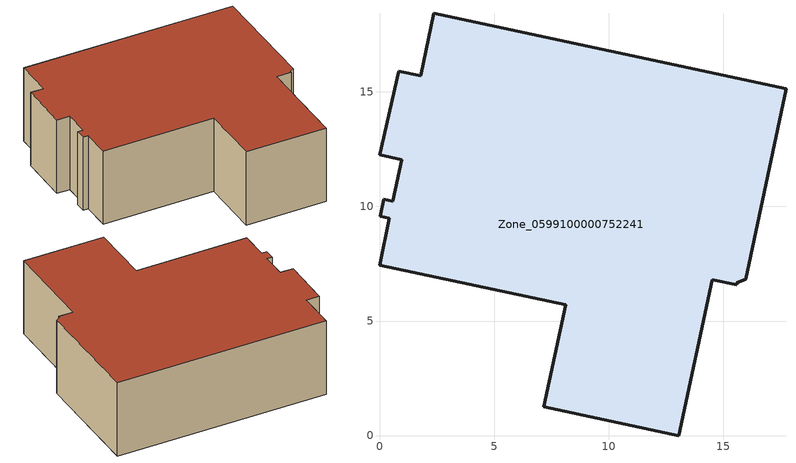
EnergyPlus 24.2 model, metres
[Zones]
Zone_0599100000752241
 floor ground (C_G): 0.59,10.23 0.98,12.04 0.02,12.25 0.84,15.91 1.79,15.7 2.38,18.42 17.74,15.14 15.98,6.82 15.6,6.67 15.58,6.58 14.52,6.8 13.06,0 7.17,1.26 8.13,5.72 0,7.44 0.43,9.48 0.03,9.57 0.19,10.31 z0
 wall outside (C_F): 17.74,15.14 2.38,18.42 1.79,15.7 0.84,15.91 0.02,12.25 0.98,12.04 0.59,10.23 0.19,10.31 0.03,9.57 0.43,9.48 0,7.44 8.13,5.72 7.17,1.26 13.06,0 14.52,6.8 15.58,6.58 15.6,6.67 15.98,6.82 17.74,15.14 z0:5.84
 roof outside (C_R): 15.58,6.58 15.6,6.67 15.98,6.82 17.74,15.14 2.38,18.42 1.79,15.7 0.84,15.91 0.02,12.25 0.98,12.04 0.59,10.23 0.19,10.31 0.03,9.57 0.43,9.48 0,7.44 8.13,5.72 7.17,1.26 13.06,0 14.52,6.8 z5.84
[BUILDING]
Pand.0599100000752241: North Axis=0; Terrain=City; Loads Convergence Tolerance Value=0.04; Temperature Convergence Tolerance Value=0.4; Solar Distribution=FullExterior; Maximum Number of Warmup Days=25; Minimum Number of Warmup Days=1
[Site:Location]
Rotterdam.The.Hague.AP_ZH_NLD Design_Conditions: Latitude=51.96; Longitude=4.45; Time Zone=1; Elevation=-4.5
[SITE:GROUNDTEMPERATURE:BUILDINGSURFACE]
18, 18, 18, 18, 18, 18, 18, 18, 18, 18, 18, 18
[MATERIAL] Thermal Absorptance=0.9; Solar Absorptance=0.7; Visible Absorptance=0.7
Name | Roughness | Thickness | Conductivity | Density | Specific Heat
G.D.2006-2014 | MediumSmooth | 0.15 | 0.06 | 540 | 1210
F.D.2006-2014 | Rough | 0.3 | 0.12 | 1920 | 840
R.D.2006-2014 | MediumRough | 0.2 | 0.08 | 1500 | 1000
[CONSTRUCTION]
C_G: G.D.2006-2014
C_F: F.D.2006-2014
C_R: R.D.2006-2014
[ZONE]
Zone_0599100000752241: Type=1; Multiplier=1; Ceiling Height=Autocalculate; Volume=Autocalculate; Floor Area=autocalculate; Part of Total Floor Area=Yes
[ZONEINFILTRATION:DESIGNFLOWRATE]
Infil_Zone_0599100000752241: Zone or ZoneList or Space or SpaceList=Zone_0599100000752241; Schedule=AlwaysOn; Design Flow Rate Calculation Method=Flow/Area; Flow Rate per Floor Area=0.0021; Constant Term Coefficient=1; Temperature Term Coefficient=0; Velocity Term Coefficient=0; Velocity Squared Term Coefficient=0
[HVACTEMPLATE:ZONE:IDEALLOADSAIRSYSTEM]
Zone_0599100000752241: Maximum Heating Supply Air Temperature=50; Minimum Cooling Supply Air Temperature=13; Maximum Heating Supply Air Humidity Ratio=0.0156; Minimum Cooling Supply Air Humidity Ratio=0.0077; Heating Limit=NoLimit; Cooling Limit=NoLimit; Dehumidification Control Type=ConstantSensibleHeatRatio; Cooling Sensible Heat Ratio=0.7; Dehumidification Setpoint=60; Humidification Control Type=None; Humidification Setpoint=30; Outdoor Air Method=None; Outdoor Air Flow Rate per Person=0.00944; Outdoor Air Flow Rate per Zone Floor Area=0; Outdoor Air Flow Rate per Zone=0; Demand Controlled Ventilation Type=None; Outdoor Air Economizer Type=NoEconomizer; Heat Recovery Type=None; Sensible Heat Recovery Effectiveness=0.7; Latent Heat Recovery Effectiveness=0.65
[ZONECONTROL:THERMOSTAT]
ThermostatControl_Zone_0599100000752241: Zone or ZoneList=Zone_0599100000752241; Control Type Schedule=DualSetpointControlType; Control 1=Thermostat_Zone_0599100000752241; Temperature Difference Between Cutout And Setpoint=0
[THERMOSTATSETPOINT:DUALSETPOINT]
Thermostat_Zone_0599100000752241: Heating Setpoint Temperature Schedule=HeatingSetpoint_Zone_0599100000752241; Cooling Setpoint Temperature Schedule=CoolingSetpoint_Zone_0599100000752241
[SCHEDULE:COMPACT]
HeatingSetpoint_Zone_0599100000752241: Through: 12/31, For: AllDays, Until: 24:00, 21
CoolingSetpoint_Zone_0599100000752241: Through: 12/31, For: AllDays, Until: 24:00, 24
DualSetpointControlType: Through: 12/31, For: AllDays, Until: 24:00, 4
AlwaysOn: Through: 12/31, For: AllDays, Until: 24:00, 1
